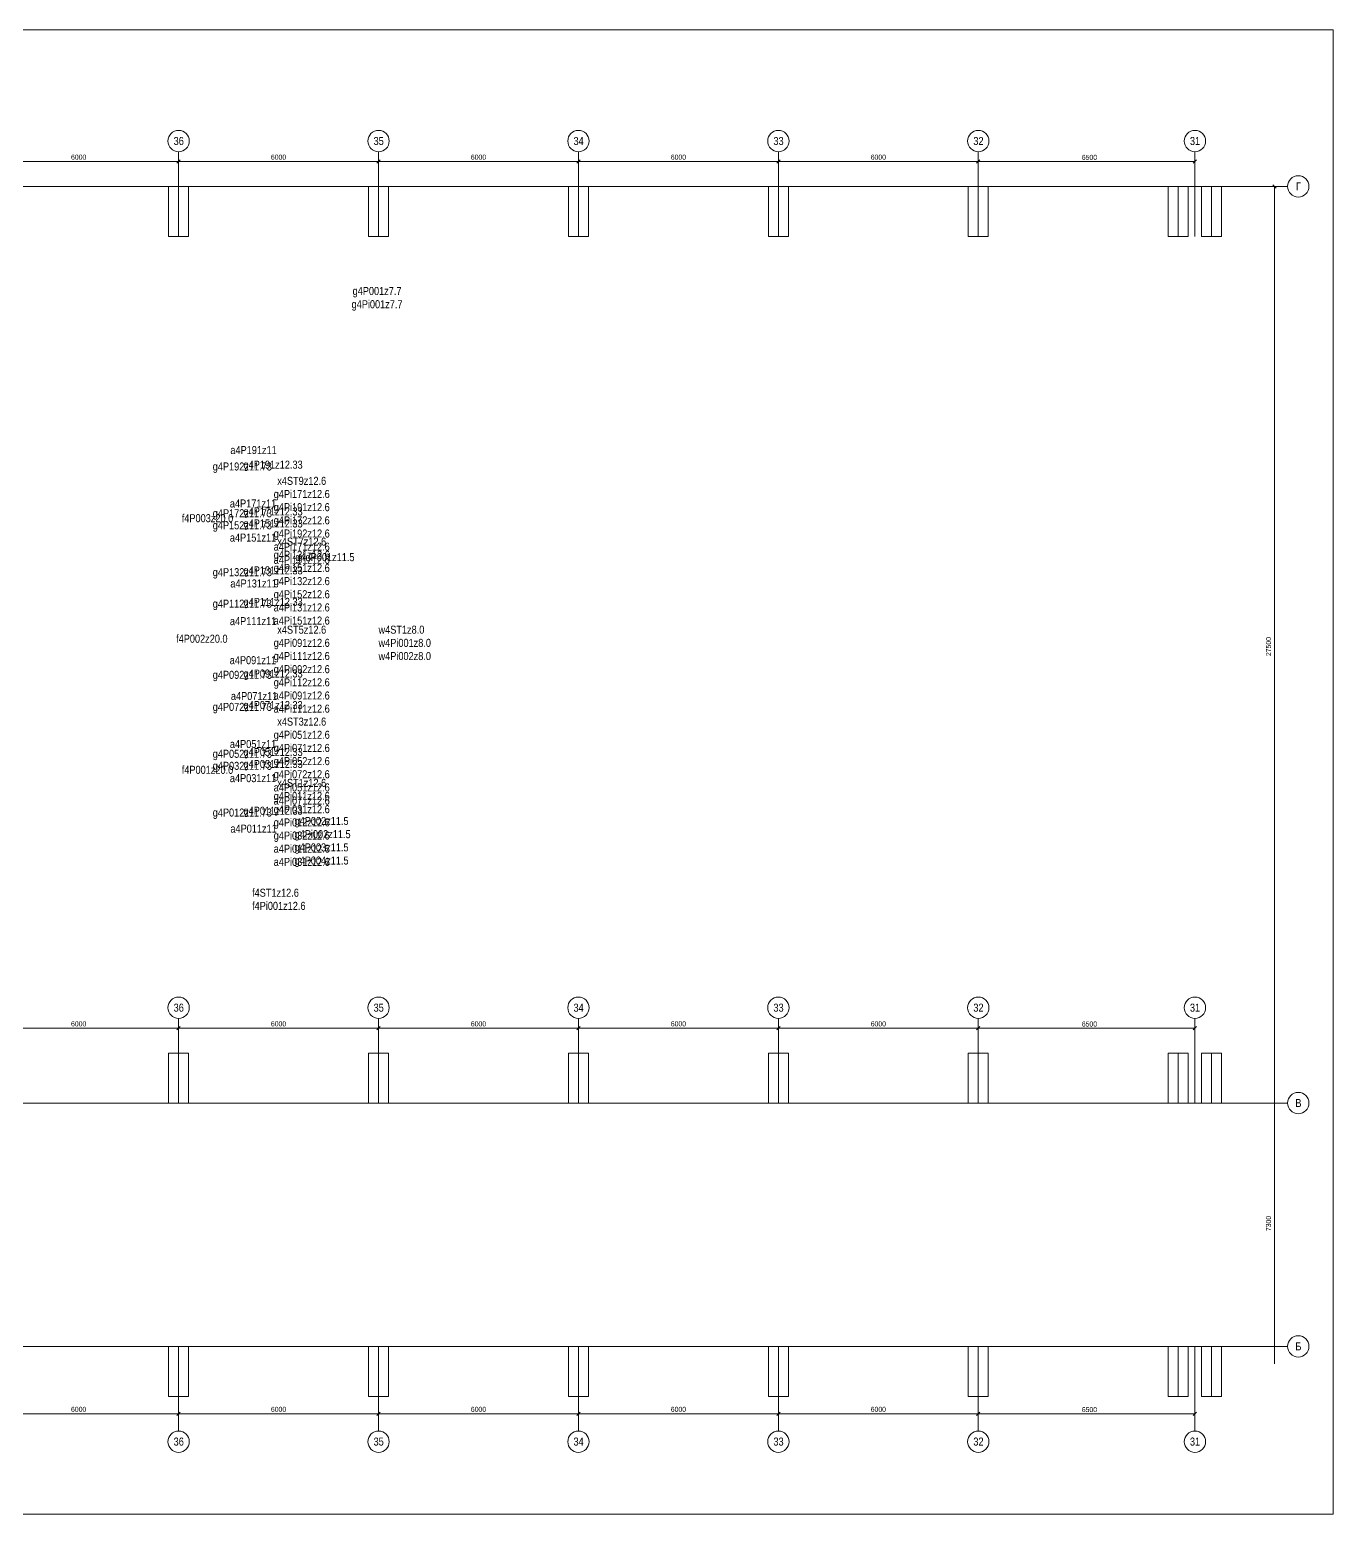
# Model space of a CAD drawing. Header units: millimetres. Extents: x -55194 to 23151, y -35151 to 9387.
# Drawn here: x -15972 to 23151, y -35151 to 9387 of the extents above; entities that cross this region are included whole.
import ezdxf

# ---------------------------------------------------------------- set-up
doc = ezdxf.new("R2010")
doc.units = ezdxf.units.MM
doc.header["$MEASUREMENT"] = 0
doc.linetypes.add('осеваяX2', pattern=[4, 2.5, -0.5, 0.5, -0.5])
for name, color, linetype in [('plan_params_burnSt', 7, 'Continuous'), ('plan_params_gas', 7, 'Continuous'), ('plan_params_smoke', 7, 'Continuous'), ('plan_params_water', 7, 'Continuous'), ('plan_static', 7, 'Continuous')]:
    doc.layers.add(name, color=color, linetype=linetype)
doc.styles.add('СГЕНЕРИР_СТИЛЬ_1', font='')
doc.styles.get('СГЕНЕРИР_СТИЛЬ_1').set_extended_font_data('Arial Narrow')

msp = doc.modelspace()

# ---------------------------------------------------------------- linework, layer by layer
at = {"layer": 'plan_static', "color": 7, "linetype": 'Continuous', "lineweight": 15, "ltscale": 100}
for p, q in [((-11503, 5433), (-17503, 5433)), ((-11503, 5230), (-11503, 5483)), ((-5503, 5433), (-11503, 5433)), ((-5503, 5230), (-5503, 5483)), ((497, 5433), (-5503, 5433)), ((497, 5230), (497, 5483)), ((6497, 5433), (497, 5433)), ((12497, 5433), (6497, 5433)), ((18997, 5433), (12497, 5433)), ((-53803, 4687), (20550, 4687)), ((21172, 4687), (21440, 4687)), ((21390, -22813), (21390, 4687)), ((12197, 3337), (12197, 3488)), ((-11503, -20567), (-17503, -20567)), ((-11503, -20770), (-11503, -20517)), ((-5503, -20567), (-11503, -20567)), ((-5503, -20770), (-5503, -20517)), ((497, -20567), (-5503, -20567)), ((497, -20770), (497, -20517)), ((6497, -20567), (497, -20567)), ((12497, -20567), (6497, -20567)), ((18997, -20567), (12497, -20567)), ((12197, -22663), (12197, -22512)), ((-38803, -22813), (21390, -22813)), ((21390, -22813), (21390, -30640)), ((12197, -31463), (12197, -31312)), ((-11503, -32133), (-17503, -32133)), ((-11503, -32336), (-11503, -32083)), ((-5503, -32133), (-11503, -32133)), ((-5503, -32336), (-5503, -32083)), ((497, -32133), (-5503, -32133)), ((497, -32336), (497, -32083)), ((6497, -32133), (497, -32133)), ((12497, -32133), (6497, -32133)), ((18997, -32133), (12497, -32133))]:
    msp.add_line(p, q, dxfattribs=at)
at = {"layer": 'plan_static', "color": 7, "linetype": 'осеваяX2', "lineweight": 15}
for p, q in [((-11503, 3187), (-11503, 5726)), ((-5503, 3187), (-5503, 5726)), ((497, 3187), (497, 5726)), ((6497, 3187), (6497, 5726)), ((12497, 3187), (12497, 5726)), ((18997, 3187), (18997, 5726)), ((18497, 3187), (18497, 4687)), ((19497, 3187), (19497, 4687)), ((20550, 4687), (21779, 4687)), ((-11503, -22813), (-11503, -20274)), ((-5503, -22813), (-5503, -20274)), ((497, -22813), (497, -20274)), ((6497, -22813), (6497, -20274)), ((12497, -22813), (12497, -20274)), ((18997, -22813), (18997, -20274)), ((18497, -22813), (18497, -21313)), ((19497, -22813), (19497, -21313)), ((21390, -22813), (21779, -22813)), ((-43303, -30113), (21779, -30113)), ((-11503, -32652), (-11503, -30113)), ((-5503, -32652), (-5503, -30113)), ((497, -32652), (497, -30113)), ((6497, -32652), (6497, -30113)), ((12497, -32652), (12497, -30113)), ((18497, -31613), (18497, -30113)), ((18997, -32652), (18997, -30113)), ((19497, -31613), (19497, -30113))]:
    msp.add_line(p, q, dxfattribs=at)
at = {"layer": 'plan_static', "color": 7, "linetype": 'Continuous', "lineweight": 15, "ltscale": 100}
for points in [[(-55194, -35151), (23151, -35151), (23151, 9387), (-55194, 9387)], [(-11803, 3187), (-11203, 3187), (-11203, 4687), (-11803, 4687)], [(-5803, 3187), (-5203, 3187), (-5203, 4687), (-5803, 4687)], [(197, 3187), (797, 3187), (797, 4687), (197, 4687)], [(6197, 3187), (6797, 3187), (6797, 4687), (6197, 4687)], [(12197, 3187), (12797, 3187), (12797, 4687), (12197, 4687)], [(18197, 3187), (18797, 3187), (18797, 4687), (18197, 4687)], [(19197, 3187), (19797, 3187), (19797, 4687), (19197, 4687)], [(-11803, -22813), (-11203, -22813), (-11203, -21313), (-11803, -21313)], [(-5803, -22813), (-5203, -22813), (-5203, -21313), (-5803, -21313)], [(197, -22813), (797, -22813), (797, -21313), (197, -21313)], [(6197, -22813), (6797, -22813), (6797, -21313), (6197, -21313)], [(12197, -22813), (12797, -22813), (12797, -21313), (12197, -21313)], [(18197, -22813), (18797, -22813), (18797, -21313), (18197, -21313)], [(19197, -22813), (19797, -22813), (19797, -21313), (19197, -21313)], [(-11803, -31613), (-11203, -31613), (-11203, -30113), (-11803, -30113)], [(-5803, -31613), (-5203, -31613), (-5203, -30113), (-5803, -30113)], [(197, -31613), (797, -31613), (797, -30113), (197, -30113)], [(6197, -31613), (6797, -31613), (6797, -30113), (6197, -30113)], [(12197, -31613), (12797, -31613), (12797, -30113), (12197, -30113)], [(18197, -31613), (18797, -31613), (18797, -30113), (18197, -30113)], [(19197, -31613), (19797, -31613), (19797, -30113), (19197, -30113)]]:
    msp.add_lwpolyline(points, close=True, dxfattribs=at)
for points in [[(-11453, 5483), (-11553, 5383)], [(-5453, 5483), (-5553, 5383)], [(547, 5483), (447, 5383)], [(6447, 5383), (6547, 5483)], [(6447, 5383), (6547, 5483)], [(12447, 5383), (12547, 5483)], [(18947, 5383), (19047, 5483)], [(21440, 4637), (21340, 4737)], [(-11453, -20517), (-11553, -20617)], [(-5453, -20517), (-5553, -20617)], [(547, -20517), (447, -20617)], [(6447, -20617), (6547, -20517)], [(12447, -20617), (12547, -20517)], [(18947, -20617), (19047, -20517)], [(-11453, -32083), (-11553, -32183)], [(-5453, -32083), (-5553, -32183)], [(547, -32083), (447, -32183)], [(6447, -32183), (6547, -32083)], [(6447, -32183), (6547, -32083)], [(12447, -32183), (12547, -32083)], [(18947, -32183), (19047, -32083)]]:
    msp.add_lwpolyline(points, dxfattribs=at)
for centre in [(-11503, 6046), (-5503, 6046), (497, 6046), (6497, 6046), (12497, 6046), (18997, 6046), (22099, 4687), (-11503, -19954), (-5503, -19954), (497, -19954), (6497, -19954), (12497, -19954), (18997, -19954), (22099, -22813), (22099, -30113), (-11503, -32972), (-5503, -32972), (497, -32972), (6497, -32972), (12497, -32972), (18997, -32972)]:
    msp.add_circle(centre, 320, dxfattribs=at)

# ---------------------------------------------------------------- texts
at = {"layer": 'plan_params_burnSt', "color": 7, "linetype": 'Continuous', "lineweight": 15, "char_height": 240, "attachment_point": 2, "style": 'СГЕНЕРИР_СТИЛЬ_1'}
for s, insert in [('\\A1;{\\pqc;\\fArial Narrow|b0|i0|c204|p34;a4P191z11}', (-9253, -3103)), ('\\A1;{\\pqc;\\fArial Narrow|b0|i0|c204|p34;g4P191z12.33}', (-8667, -3542)), ('\\A1;{\\pqc;\\fArial Narrow|b0|i0|c204|p34;g4P192z11.73}', (-9592, -3596)), ('\\A1;{\\pqc;\\fArial Narrow|b0|i0|c204|p34;a4P171z11}', (-9269, -4706)), ('\\A1;{\\pqc;\\fArial Narrow|b0|i0|c204|p34;g4P172z11.73}', (-9592, -4999)), ('\\A1;{\\pqc;\\fArial Narrow|b0|i0|c204|p34;g4P171z12.33}', (-8667, -4945)), ('\\A1;{\\pqc;\\fArial Narrow|b0|i0|c204|p34;g4P151z12.33}', (-8667, -5305)), ('\\A1;{\\pqc;\\fArial Narrow|b0|i0|c204|p34;g4P152z11.73}', (-9592, -5360)), ('\\A1;{\\pqc;\\fArial Narrow|b0|i0|c204|p34;a4P151z11}', (-9269, -5730)), ('\\A1;{\\pqc;\\fArial Narrow|b0|i0|c204|p34;g4P132z11.73}', (-9592, -6767)), ('\\A1;{\\pqc;\\fArial Narrow|b0|i0|c204|p34;a4P131z11}', (-9254, -7106)), ('\\A1;{\\pqc;\\fArial Narrow|b0|i0|c204|p34;g4P131z12.33}', (-8667, -6713)), ('\\A1;{\\pqc;\\fArial Narrow|b0|i0|c204|p34;g4P112z11.73}', (-9592, -7712)), ('\\A1;{\\pqc;\\fArial Narrow|b0|i0|c204|p34;g4P111z12.33}', (-8667, -7657)), ('\\A1;{\\pqc;\\fArial Narrow|b0|i0|c204|p34;a4P111z11}', (-9268, -8236)), ('\\A1;{\\pqc;\\fArial Narrow|b0|i0|c204|p34;a4P091z11}', (-9273, -9407)), ('\\A1;{\\pqc;\\fArial Narrow|b0|i0|c204|p34;g4P092z11.73}', (-9592, -9846)), ('\\A1;{\\pqc;\\fArial Narrow|b0|i0|c204|p34;g4P091z12.33}', (-8667, -9807)), ('\\A1;{\\pqc;\\fArial Narrow|b0|i0|c204|p34;a4P071z11}', (-9238, -10483)), ('\\A1;{\\pqc;\\fArial Narrow|b0|i0|c204|p34;g4P072z11.73}', (-9592, -10808)), ('\\A1;{\\pqc;\\fArial Narrow|b0|i0|c204|p34;g4P071z12.33}', (-8667, -10753)), ('\\A1;{\\pqc;\\fArial Narrow|b0|i0|c204|p34;a4P051z11}', (-9269, -11922)), ('\\A1;{\\pqc;\\fArial Narrow|b0|i0|c204|p34;g4P052z11.73}', (-9592, -12215)), ('\\A1;{\\pqc;\\fArial Narrow|b0|i0|c204|p34;g4P051z12.33}', (-8667, -12161)), ('\\A1;{\\pqc;\\fArial Narrow|b0|i0|c204|p34;g4P032z11.73}', (-9592, -12576)), ('\\A1;{\\pqc;\\fArial Narrow|b0|i0|c204|p34;g4P031z12.33}', (-8667, -12521)), ('\\A1;{\\pqc;\\fArial Narrow|b0|i0|c204|p34;a4P031z11}', (-9269, -12946)), ('\\A1;{\\pqc;\\fArial Narrow|b0|i0|c204|p34;g4P012z11.73}', (-9592, -13978)), ('\\A1;{\\pqc;\\fArial Narrow|b0|i0|c204|p34;g4P011z12.33}', (-8667, -13924)), ('\\A1;{\\pqc;\\fArial Narrow|b0|i0|c204|p34;a4P011z11}', (-9252, -14460))]:
    msp.add_mtext(s, dxfattribs=dict(at, insert=insert))
for s, insert, line_spacing_factor in [('\\A1;{\\pqc;\\fArial Narrow|b0|i0|c204|p34;x4ST9z12.6\\P\\pqc;\\fArial Narrow|b0|i0|c204|p34;g4Pi171z12.6\\P\\pql;\\fArial Narrow|b0|i0|c204|p34;g4Pi191z12.6\\P\\pql;\\fArial Narrow|b0|i0|c204|p34;g4Pi\\fArial Narrow|b0|i0|c204|p34;17\\fArial Narrow|b0|i0|c204|p34;2z12.6\\P\\pql;\\fArial Narrow|b0|i0|c204|p34;g4Pi\\fArial Narrow|b0|i0|c204|p34;19\\fArial Narrow|b0|i0|c204|p34;2z12.6\\P\\pql;\\fArial Narrow|b0|i0|c204|p34;a4Pi\\fArial Narrow|b0|i0|c204|p34;17\\fArial Narrow|b0|i0|c204|p34;1z12.6\\P\\pql;\\fArial Narrow|b0|i0|c204|p34;a4Pi\\fArial Narrow|b0|i0|c204|p34;19\\fArial Narrow|b0|i0|c204|p34;1z12.6}', (-7808, -4027), 0.986987), ('\\A1;{\\pqc;\\fArial Narrow|b0|i0|c204|p34;x4ST7z12.6\\P\\pqc;\\fArial Narrow|b0|i0|c204|p34;g4Pi131z12.6\\P\\pql;\\fArial Narrow|b0|i0|c204|p34;g4Pi151z12.6\\P\\pql;\\fArial Narrow|b0|i0|c204|p34;g4Pi\\fArial Narrow|b0|i0|c204|p34;13\\fArial Narrow|b0|i0|c204|p34;2z12.6\\P\\pql;\\fArial Narrow|b0|i0|c204|p34;g4Pi\\fArial Narrow|b0|i0|c204|p34;15\\fArial Narrow|b0|i0|c204|p34;2z12.6\\P\\pql;\\fArial Narrow|b0|i0|c204|p34;a4Pi\\fArial Narrow|b0|i0|c204|p34;13\\fArial Narrow|b0|i0|c204|p34;1z12.6\\P\\pql;\\fArial Narrow|b0|i0|c204|p34;a4Pi\\fArial Narrow|b0|i0|c204|p34;15\\fArial Narrow|b0|i0|c204|p34;1z12.6}', (-7808, -5850), 0.986987), ('\\A1;{\\pqc;\\fArial Narrow|b0|i0|c204|p34;x4ST5z12.6\\P\\pqc;\\fArial Narrow|b0|i0|c204|p34;g4Pi091z12.6\\P\\pql;\\fArial Narrow|b0|i0|c204|p34;g4Pi111z12.6\\P\\pql;\\fArial Narrow|b0|i0|c204|p34;g4Pi\\fArial Narrow|b0|i0|c204|p34;09\\fArial Narrow|b0|i0|c204|p34;2z12.6\\P\\pql;\\fArial Narrow|b0|i0|c204|p34;g4Pi\\fArial Narrow|b0|i0|c204|p34;11\\fArial Narrow|b0|i0|c204|p34;2z12.6\\P\\pql;\\fArial Narrow|b0|i0|c204|p34;a4Pi\\fArial Narrow|b0|i0|c204|p34;09\\fArial Narrow|b0|i0|c204|p34;1z12.6\\P\\pql;\\fArial Narrow|b0|i0|c204|p34;a4Pi\\fArial Narrow|b0|i0|c204|p34;11\\fArial Narrow|b0|i0|c204|p34;1z12.6}', (-7808, -8492), 0.986987), ('\\A1;{\\pqc;\\fArial Narrow|b0|i0|c204|p34;x4ST3z12.6\\P\\pqc;\\fArial Narrow|b0|i0|c204|p34;g4Pi051z12.6\\P\\pql;\\fArial Narrow|b0|i0|c204|p34;g4Pi071z12.6\\P\\pql;\\fArial Narrow|b0|i0|c204|p34;g4Pi052z12.6\\P\\pql;\\fArial Narrow|b0|i0|c204|p34;g4Pi072z12.6\\P\\pql;\\fArial Narrow|b0|i0|c204|p34;a4Pi051z12.6\\P\\pql;\\fArial Narrow|b0|i0|c204|p34;a4Pi071z12.6}', (-7808, -11250), 0.986987), ('\\A1;{\\pqc;\\fArial Narrow|b0|i0|c204|p34;x4ST1z12.6\\P\\pqc;\\fArial Narrow|b0|i0|c204|p34;g4Pi011z12.6\\P\\pql;\\fArial Narrow|b0|i0|c204|p34;g4Pi031z12.6\\P\\pql;\\fArial Narrow|b0|i0|c204|p34;g4Pi012z12.6\\P\\pql;\\fArial Narrow|b0|i0|c204|p34;g4Pi032z12.6\\P\\pql;\\fArial Narrow|b0|i0|c204|p34;a4Pi011z12.6\\P\\pql;\\fArial Narrow|b0|i0|c204|p34;a4Pi031z12.6}', (-7808, -13088), 0.987057)]:
    msp.add_mtext(s, dxfattribs=dict(at, insert=insert, line_spacing_factor=line_spacing_factor))
at = {"layer": 'plan_params_gas', "color": 7, "linetype": 'Continuous', "lineweight": 15, "char_height": 240, "style": 'СГЕНЕРИР_СТИЛЬ_1'}
for s, insert, attachment_point, line_spacing_factor in [('\\A1;{\\pqc;\\fArial Narrow|b0|i0|c204|p34;g4P001z7.7\\P\\pqc;\\fArial Narrow|b0|i0|c204|p34;g4P\\fArial Narrow|b0|i0|c204|p34;i\\fArial Narrow|b0|i0|c204|p34;001z7.7}', (-5547, 1669), 2, 0.994337), ('\\A1;{\\pql;\\fArial Narrow|b0|i0|c204|p34;g4P002z11.5\\P\\pql;\\fArial Narrow|b0|i0|c204|p34;g4Pi002z11.5\\P\\pql;\\fArial Narrow|b0|i0|c204|p34;g4P003z11.5\\P\\pql;\\fArial Narrow|b0|i0|c204|p34;g4P004z11.5}', (-8023, -14231), 1, 0.988674)]:
    msp.add_mtext(s, dxfattribs=dict(at, insert=insert, attachment_point=attachment_point, line_spacing_factor=line_spacing_factor))
at = {"layer": 'plan_params_gas', "color": 7, "linetype": 'Continuous', "lineweight": 15, "insert": (-7111, -6316), "char_height": 240, "attachment_point": 2, "style": 'СГЕНЕРИР_СТИЛЬ_1'}
msp.add_mtext('\\A1;{\\pqc;\\fArial Narrow|b0|i0|c204|p34;g4dP001z11.5}', dxfattribs=at)
at = {"layer": 'plan_params_smoke', "color": 7, "linetype": 'Continuous', "lineweight": 15, "char_height": 240, "attachment_point": 2, "style": 'СГЕНЕРИР_СТИЛЬ_1'}
for s, insert in [('\\A1;{\\pqc;\\fArial Narrow|b0|i0|c204|p34;f4P003z2\\fArial Narrow|b0|i0|c204|p34;0.0}', (-10636, -5147)), ('\\A1;{\\pqc;\\fArial Narrow|b0|i0|c204|p34;f4P002z2\\fArial Narrow|b0|i0|c204|p34;0.0}', (-10806, -8764)), ('\\A1;{\\pqc;\\fArial Narrow|b0|i0|c204|p34;f4P001z20.0}', (-10636, -12696))]:
    msp.add_mtext(s, dxfattribs=dict(at, insert=insert))
at = {"layer": 'plan_params_smoke', "color": 7, "linetype": 'Continuous', "lineweight": 15, "insert": (-9299, -16384), "char_height": 240, "attachment_point": 1, "line_spacing_factor": 0.984903, "style": 'СГЕНЕРИР_СТИЛЬ_1'}
msp.add_mtext('\\A1;{\\pql;\\fArial Narrow|b0|i0|c204|p34;f4ST1z12.6\\P\\pqc;\\fArial Narrow|b0|i0|c204|p34;f4P\\fArial Narrow|b0|i0|c204|p34;i\\fArial Narrow|b0|i0|c204|p34;001z\\fArial Narrow|b0|i0|c204|p34;12\\fArial Narrow|b0|i0|c204|p34;.\\fArial Narrow|b0|i0|c204|p34;6}', dxfattribs=at)
at = {"layer": 'plan_params_water', "color": 7, "linetype": 'Continuous', "lineweight": 15, "insert": (-5503, -8492), "char_height": 240, "attachment_point": 1, "line_spacing_factor": 0.989235, "style": 'СГЕНЕРИР_СТИЛЬ_1'}
msp.add_mtext('\\A1;{\\pql;\\fArial Narrow|b0|i0|c204|p34;w4ST1z8.0\\P\\pql;\\fArial Narrow|b0|i0|c204|p34;w4Pi001z8.0\\P\\pql;\\fArial Narrow|b0|i0|c204|p34;w4Pi002z8.0}', dxfattribs=at)
at = {"layer": 'plan_static', "color": 7, "linetype": 'Continuous', "lineweight": 15, "attachment_point": 5, "style": 'СГЕНЕРИР_СТИЛЬ_1'}
for s, insert, char_height in [('\\A1;{\\pqc;\\fArial Narrow|b0|i0|c204|p34;3\\fArial Narrow|b0|i0|c204|p34;6}', (-11499, 6047), 240), ('\\A1;{\\pqc;\\fArial Narrow|b0|i0|c204|p34;3\\fArial Narrow|b0|i0|c204|p34;5}', (-5499, 6047), 240), ('\\A1;{\\pqc;\\fArial Narrow|b0|i0|c204|p34;34}', (501, 6047), 240), ('\\A1;{\\pqc;\\fArial Narrow|b0|i0|c204|p34;33}', (6501, 6047), 240), ('\\A1;{\\pqc;\\fArial Narrow|b0|i0|c204|p34;32}', (12501, 6047), 240), ('\\A1;{\\pqc;\\fArial Narrow|b0|i0|c204|p34;31}', (19001, 6047), 240), ('\\A1;{\\pqc;\\fArial Narrow|b0|i0|c204|p34;6000}', (-14503, 5562), 150), ('\\A1;{\\pqc;\\fArial Narrow|b0|i0|c204|p34;6000}', (-8503, 5562), 150), ('\\A1;{\\pqc;\\fArial Narrow|b0|i0|c204|p34;6000}', (-2503, 5562), 150), ('\\A1;{\\pqc;\\fArial Narrow|b0|i0|c204|p34;6000}', (3497, 5562), 150), ('\\A1;{\\pqc;\\fArial Narrow|b0|i0|c204|p34;6000}', (9497, 5562), 150), ('\\A1;{\\pqc;\\fArial Narrow|b0|i0|c204|p34;6\\fArial Narrow|b0|i0|c204|p34;5\\fArial Narrow|b0|i0|c204|p34;00}', (15832, 5556), 150), ('\\A1;{\\pqc;\\fArial Narrow|b0|i0|c204|p34;Г}', (22103, 4688), 240), ('\\A1;{\\pqc;\\fArial Narrow|b0|i0|c204|p34;3\\fArial Narrow|b0|i0|c204|p34;6}', (-11499, -19953), 240), ('\\A1;{\\pqc;\\fArial Narrow|b0|i0|c204|p34;3\\fArial Narrow|b0|i0|c204|p34;5}', (-5499, -19953), 240), ('\\A1;{\\pqc;\\fArial Narrow|b0|i0|c204|p34;34}', (501, -19953), 240), ('\\A1;{\\pqc;\\fArial Narrow|b0|i0|c204|p34;33}', (6501, -19953), 240), ('\\A1;{\\pqc;\\fArial Narrow|b0|i0|c204|p34;32}', (12501, -19953), 240), ('\\A1;{\\pqc;\\fArial Narrow|b0|i0|c204|p34;31}', (19001, -19953), 240), ('\\A1;{\\pqc;\\fArial Narrow|b0|i0|c204|p34;6000}', (-14503, -20438), 150), ('\\A1;{\\pqc;\\fArial Narrow|b0|i0|c204|p34;6000}', (-8503, -20438), 150), ('\\A1;{\\pqc;\\fArial Narrow|b0|i0|c204|p34;6000}', (-2503, -20438), 150), ('\\A1;{\\pqc;\\fArial Narrow|b0|i0|c204|p34;6000}', (3497, -20438), 150), ('\\A1;{\\pqc;\\fArial Narrow|b0|i0|c204|p34;6000}', (9497, -20438), 150), ('\\A1;{\\pqc;\\fArial Narrow|b0|i0|c204|p34;6\\fArial Narrow|b0|i0|c204|p34;5\\fArial Narrow|b0|i0|c204|p34;00}', (15832, -20444), 150), ('\\A1;{\\pqc;\\fArial Narrow|b0|i0|c204|p34;В}', (22103, -22812), 240), ('\\A1;{\\pqc;\\fArial Narrow|b0|i0|c204|p34;Б}', (22103, -30112), 240), ('\\A1;{\\pqc;\\fArial Narrow|b0|i0|c204|p34;6000}', (-14503, -32003), 150), ('\\A1;{\\pqc;\\fArial Narrow|b0|i0|c204|p34;6000}', (-8503, -32003), 150), ('\\A1;{\\pqc;\\fArial Narrow|b0|i0|c204|p34;6000}', (-2503, -32003), 150), ('\\A1;{\\pqc;\\fArial Narrow|b0|i0|c204|p34;6000}', (3497, -32003), 150), ('\\A1;{\\pqc;\\fArial Narrow|b0|i0|c204|p34;6000}', (9497, -32003), 150), ('\\A1;{\\pqc;\\fArial Narrow|b0|i0|c204|p34;6\\fArial Narrow|b0|i0|c204|p34;5\\fArial Narrow|b0|i0|c204|p34;00}', (15832, -32010), 150), ('\\A1;{\\pqc;\\fArial Narrow|b0|i0|c204|p34;3\\fArial Narrow|b0|i0|c204|p34;6}', (-11499, -32971), 240), ('\\A1;{\\pqc;\\fArial Narrow|b0|i0|c204|p34;3\\fArial Narrow|b0|i0|c204|p34;5}', (-5499, -32971), 240), ('\\A1;{\\pqc;\\fArial Narrow|b0|i0|c204|p34;34}', (501, -32971), 240), ('\\A1;{\\pqc;\\fArial Narrow|b0|i0|c204|p34;33}', (6501, -32971), 240), ('\\A1;{\\pqc;\\fArial Narrow|b0|i0|c204|p34;32}', (12501, -32971), 240), ('\\A1;{\\pqc;\\fArial Narrow|b0|i0|c204|p34;31}', (19001, -32971), 240)]:
    msp.add_mtext(s, dxfattribs=dict(at, insert=insert, char_height=char_height))
at = {"layer": 'plan_static', "color": 7, "linetype": 'Continuous', "lineweight": 15, "char_height": 150, "attachment_point": 5, "rotation": 90, "style": 'СГЕНЕРИР_СТИЛЬ_1'}
for s, insert in [('\\A1;{\\pqc;\\fArial Narrow|b0|i0|c204|p34;27500}', (21206, -9119)), ('\\A1;{\\pqc;\\fArial Narrow|b0|i0|c204|p34;7300}', (21206, -26426))]:
    msp.add_mtext(s, dxfattribs=dict(at, insert=insert))

doc.saveas('drawing.dxf')
